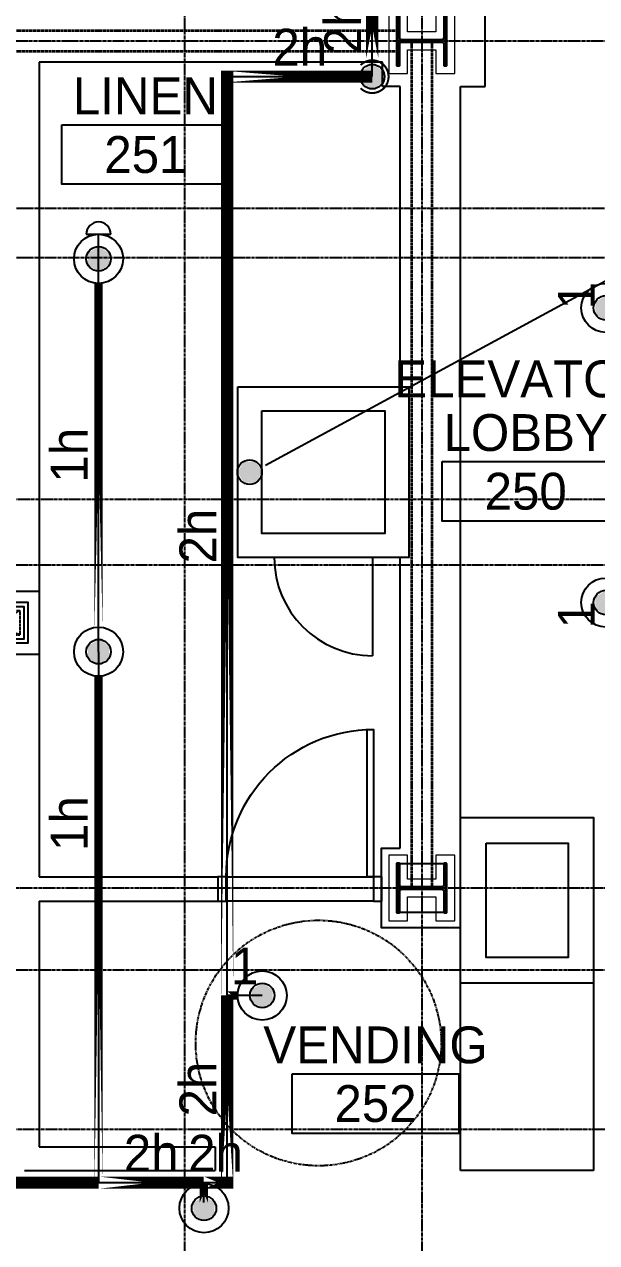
# Model space of a CAD drawing. Header units: inches. Extents: x -6955 to 13123, y -1334 to 3701.
# Drawn here: x 1523.5 to 1663.3, y 1671.9 to 1969.6 of the extents above; entities that cross this region are included whole.
import ezdxf
from ezdxf.enums import TextEntityAlignment as Align

# ---------------------------------------------------------------- set-up
doc = ezdxf.new("R2010")
doc.units = ezdxf.units.IN
doc.header["$MEASUREMENT"] = 0
for name, pattern in [('CENTER2', [1.125, 0.75, -0.125, 0.125, -0.125]), ('HIDDEN2', [0.1875, 0.125, -0.0625]), ('PHANTOM2', [1.25, 0.625, -0.125, 0.125, -0.125, 0.125, -0.125])]:
    doc.linetypes.add(name, pattern=pattern)
for name, color, linetype, lineweight in [('A-Detl-Hatch', 1, 'Continuous', 18), ('A-Detl-Wide', 2, 'Continuous', 35), ('S-Detl-Hatch', 1, 'Continuous', 18), ('S-Detl-Wide', 3, 'Continuous', 35)]:
    doc.layers.add(name, color=color, linetype=linetype, lineweight=lineweight)
for name, color, linetype in [('A-Door', 7, 'Continuous'), ('A-Door-Head', 8, 'Continuous'), ('A-Flor-ADA', 8, 'PHANTOM2'), ('A-Flor-Outline', 4, 'Continuous'), ('A-Grid(SmallScale)', 11, 'CENTER2'), ('A-HVAC', 6, 'HIDDEN2'), ('A-Tag-Rm(Scale)', 7, 'Continuous'), ('A-Wall-Full', 7, 'Continuous'), ('headdn', 7, 'Continuous'), ('PIPEBL', 4, 'Continuous'), ('pipemn', 6, 'Continuous'), ('PIPESPC', 7, 'Continuous'), ('spk-cap', 7, 'Continuous'), ('spk-pipedrop', 7, 'Continuous'), ('TIDYPIPE', 7, 'Continuous')]:
    doc.layers.add(name, color=color, linetype=linetype)
doc.styles.add('PIPE', font='PIPE.SHX')
doc.styles.add('ROMANS', font='ROMANS', dxfattribs={"height": 0.25})
doc.dimstyles.new('STANDARD$7', dxfattribs={"dimtxt": 0.09375, "dimasz": 0.125, "dimexe": 0.125, "dimexo": 0.09375, "dimgap": 0.0625, "dimtad": 1, "dimdec": 6, "dimzin": 3, "dimdsep": 46, "dimlunit": 4, "dimtxsty": 'ROMANS', "dimcen": 0.09375, "dimadec": 0, "dimazin": 0, "dimtfac": 0.09375, "dimtdec": 0, "dimtofl": 0, "dimtmove": 0, "dimatfit": 3, "dimfxl": 1, "dimfrac": 2, "dimtolj": 1, "dimtzin": 3, "dimarcsym": 0})

# ---------------------------------------------------------------- blocks, each defined once
blk = doc.blocks.new('*U19')
at = {"layer": 'A-Detl-Hatch'}
h = blk.add_hatch(dxfattribs=at)
h.set_pattern_fill('ANSI32', color=256, scale=6, style=0)
h.set_pattern_definition([(45, (0, -6.06), (-1.591, 1.591), []), (45, (1.0607, -6.06), (-1.591, 1.591), [])])
edge = h.paths.add_edge_path()
edge.add_line((6, -12.12), (6, -11.515))
edge.add_line((6, -11.515), (0.795, -11.515))
edge.add_arc((0.795, -10.915), 0.6, 180, 270, ccw=False)
edge.add_line((0.195, -10.915), (0.195, -1.205))
edge.add_arc((0.795, -1.205), 0.6, 90, 180, ccw=False)
edge.add_line((0.795, -0.605), (6, -0.605))
edge.add_line((6, -0.605), (6, 0))
edge.add_line((6, 0), (-6, 0))
edge.add_line((-6, 0), (-6, -0.605))
edge.add_line((-6, -0.605), (-0.795, -0.605))
edge.add_arc((-0.795, -1.205), 0.6, 0, 90, ccw=False)
edge.add_line((-0.195, -1.205), (-0.195, -10.915))
edge.add_arc((-0.795, -10.915), 0.6, 270, 360, ccw=False)
edge.add_line((-0.795, -11.515), (-6, -11.515))
edge.add_line((-6, -11.515), (-6, -12.12))
edge.add_line((-6, -12.12), (6, -12.12))
at = {"color": 0, "linetype": 'ByBlock'}
blk.add_lwpolyline([(6, -12.12), (6, -11.515), (0.795, -11.515, -0.4142136), (0.195, -10.915), (0.195, -1.205, -0.4142136), (0.795, -0.605), (6, -0.605), (6, 0), (-6, 0), (-6, -0.605), (-0.795, -0.605, -0.4142136), (-0.195, -1.205), (-0.195, -10.915, -0.4142136), (-0.795, -11.515), (-6, -11.515), (-6, -12.12)], format="xyb", close=True, dxfattribs=at)
blk = doc.blocks.new('W12X65')
at = {"layer": 'S-Detl-Hatch'}
blk.add_lwpolyline([(13860.59, -7310.28), (13860.59, -7305.67), (13854.79, -7305.67), (13854.79, -7298.76), (13860.59, -7298.76), (13860.59, -7294.16), (13844.59, -7294.16), (13844.59, -7298.76), (13850.4, -7298.76), (13850.4, -7305.67), (13844.59, -7305.67), (13844.59, -7310.28)], close=True, dxfattribs=at)
at = {"layer": 'A-Detl-Wide'}
blk.add_blockref('*U19', (13852.59, -7296.16), dxfattribs=at)
blk = doc.blocks.new('Single 12x6 HVAC Shaft')
at = {"layer": 'A-Flor-Outline'}
blk.add_lwpolyline([(3.75, 17.75), (11.75, 17.75), (11.75, 3.75), (3.75, 3.75)], close=True, dxfattribs=at)
at = {"layer": 'A-HVAC'}
for p, q in [((4.75, 16.75), (10.75, 4.75)), ((4.75, 4.75), (10.75, 16.75))]:
    blk.add_line(p, q, dxfattribs=at)
blk.add_lwpolyline([(4.75, 16.75), (10.75, 16.75), (10.75, 4.75), (4.75, 4.75)], close=True, dxfattribs=at)
at = {"layer": 'A-Wall-Full'}
for points in [[(0, 21.5), (15.5, 21.5), (15.5, 0), (0, 0)], [(2.75, 18.75), (12.75, 18.75), (12.75, 2.75), (2.75, 2.75)]]:
    blk.add_lwpolyline(points, close=True, dxfattribs=at)
blk = doc.blocks.new('36in door')
blk.add_lwpolyline([(-1.5, -36), (0, -36), (0, 0), (-1.5, 0)], close=True)
blk.add_arc((0, 0), 36, 180, 270)
blk = doc.blocks.new('Rm Tag')
blk.add_lwpolyline([(-0.2124, 0.0759), (0.2124, 0.0759), (0.2124, -0.0759), (-0.2124, -0.0759)], close=True)
for p in [(0, 0.2858), (0, 0.1493), (0, 0)]:
    blk.add_attdef('XXX', text='', height=0.0938).set_placement(p, align=Align.MIDDLE_CENTER)
blk = doc.blocks.new('dpend1')
for radius in [6, 3]:
    blk.add_circle((0, 0), radius)
for points in [[(0.01, 2.97), (-2.53, -1.59), (-2.62, 1.36)], [(0.01, 2.97), (-2.49, -1.59), (2.52, -1.59)], [(2.52, -1.59), (0.01, 2.97), (2.6, 1.47)], [(2.52, -1.59), (-2.53, -1.59), (0.01, -2.98)]]:
    blk.add_solid(points)
blk = doc.blocks.new('PIPESPC')
at = {"layer": 'PIPESPC', "style": 'PIPE', "width": 0.9}
blk.add_attdef('SIZE', text='', height=9, dxfattribs=at).set_placement((0, 4.02), align=Align.CENTER)
at = {"layer": 'PIPESPC', "style": 'PIPE', "flags": 1}
blk.add_attdef('SCHED', (25.3, 3.89), '', height=9, dxfattribs=at)
blk = doc.blocks.new('CAP')
blk.add_line((0, 3), (0, -3))
blk.add_arc((0, 0), 3, 270, 90)
blk = doc.blocks.new('drop')
blk.add_circle((0, 0), 3)
for points in [[(0.01, 2.97), (-2.53, -1.59), (-2.62, 1.36)], [(0.01, 2.97), (-2.49, -1.59), (2.52, -1.59)], [(2.52, -1.59), (0.01, 2.97), (2.6, 1.47)], [(2.52, -1.59), (-2.53, -1.59), (0.01, -2.98)]]:
    blk.add_solid(points)
blk = doc.blocks.new('TIDYRUN')
at = {"const_width": 0.5}
blk.add_lwpolyline([(-2.83, 2.83, -2.414214), (-2.83, -2.83, -1.737895)], format="xyb", dxfattribs=at)

msp = doc.modelspace()

# ---------------------------------------------------------------- linework, layer by layer
at = {"layer": 'A-Door'}
msp.add_line((1608.5297, 1839.3354), (1608.5297, 1815.3354), dxfattribs=at)
for points in [[(1614.5297, 1764.5773), (1626.6497, 1764.5773), (1626.6497, 1752.5773), (1614.5297, 1752.5773)], [(1570.7797, 1755.3354), (1572.7797, 1755.3354), (1572.7797, 1761.3354), (1570.7797, 1761.3354)], [(1608.7797, 1755.3354), (1610.7797, 1755.3354), (1610.7797, 1761.3354), (1608.7797, 1761.3354)]]:
    msp.add_lwpolyline(points, close=True, dxfattribs=at)
msp.add_arc((1608.5297, 1839.3354), 24, 180, 270, dxfattribs=at)
at = {"layer": 'A-Door-Head'}
msp.add_lwpolyline([(1608.7797, 1755.3354), (1572.7797, 1755.3354), (1572.7797, 1761.3354), (1608.7797, 1761.3354)], close=True, dxfattribs=at)
at = {"layer": 'A-Flor-ADA'}
msp.add_circle((1595.3427, 1720.6959), 30, dxfattribs=at)
at = {"layer": 'A-Grid(SmallScale)'}
for p, q in [((1562.5897, 3132.3201), (1562.5897, 1223.6428)), ((1620.5897, 3132.3201), (1620.5897, 1223.6428)), ((-6.4103, 1965.5773), (3801.5897, 1965.5773)), ((3801.5897, 1912.5773), (-6.4103, 1912.5773)), ((17.7045, 1853.5773), (3801.5897, 1853.5773)), ((-6.4103, 1837.5773), (3801.5897, 1837.5773)), ((19.3911, 1758.5773), (3801.5897, 1758.5773)), ((-6.4103, 1738.5773), (3801.5897, 1738.5773)), ((3799.5897, 1699.5773), (8.3999, 1699.5773))]:
    msp.add_line(p, q, dxfattribs=at)
msp.add_lwpolyline([(3801.5897, 1924.5773), (18.5272, 1924.5773), (6.4647, 1939.3898), (-40.7853, 1939.3898)], dxfattribs=at)
at = {"layer": 'A-Wall-Full'}
for p, q in [((1636.0897, 1965.5773), (1636.0897, 2148.5773)), ((1636.0897, 1954.4523), (1636.0897, 1965.5773)), ((1527.0797, 1960.3354), (1527.0797, 1761.3354)), ((1611.0297, 1960.3354), (1527.0797, 1960.3354)), ((1611.0297, 1954.4604), (1611.0297, 1960.3354)), ((1615.3397, 1954.4604), (1611.0297, 1954.4604)), ((1615.3397, 1881.0585), (1615.3397, 1954.4604)), ((1630.0897, 1954.4523), (1636.0897, 1954.4523)), ((1630.0897, 1775.8061), (1630.0897, 1954.4523)), ((1615.3397, 1768.3273), (1615.3397, 1839.3354)), ((1527.0797, 1761.3354), (1570.7797, 1761.3354)), ((1570.7797, 1761.3354), (1570.7797, 1755.3354)), ((1610.7797, 1761.3354), (1610.7797, 1761.3354)), ((1610.7797, 1761.3354), (1610.7797, 1755.3354)), ((1527.0797, 1755.3354), (1570.7797, 1755.3354)), ((1527.0797, 1755.3354), (1570.7797, 1755.3354)), ((1527.0797, 1755.3354), (1527.0797, 1695.3354)), ((1610.7797, 1755.3354), (1610.7797, 1755.3354)), ((1630.0897, 1689.5854), (1630.0897, 1735.3061)), ((1662.5897, 1735.3061), (1662.5897, 1689.5854)), ((1527.0797, 1695.3354), (1570.0897, 1695.3354)), ((1570.0897, 1695.3354), (1570.0897, 1689.5854)), ((1662.5897, 1689.5854), (1630.0897, 1689.5854))]:
    msp.add_line(p, q, dxfattribs=at)
for points in [[(1575.6547, 1881.0585), (1617.4047, 1881.0585), (1617.4047, 1839.3354), (1575.6547, 1839.3354)], [(1581.5297, 1875.1835), (1611.5297, 1875.1835), (1611.5297, 1845.2104), (1581.5297, 1845.2104)], [(1630.0897, 1775.8061), (1662.5897, 1775.8061), (1662.5897, 1735.3061), (1630.0897, 1735.3061)], [(1636.3397, 1769.5561), (1656.3397, 1769.5561), (1656.3397, 1741.5561), (1636.3397, 1741.5561)]]:
    msp.add_lwpolyline(points, close=True, dxfattribs=at)
for points in [[(1610.7797, 1761.3354), (1610.7797, 1768.3273), (1615.3397, 1768.3273)], [(1630.0897, 1748.8273), (1610.7797, 1748.8273), (1610.7797, 1755.3354)], [(1523.4547, 1689.5854), (1570.0897, 1689.5854)]]:
    msp.add_lwpolyline(points, dxfattribs=at)
at = {"layer": 'PIPEBL'}
for p, q in [((1541.5897, 1912.3201), (1541.5897, 1918.3201)), ((1541.5897, 1816.3201), (1541.5897, 1912.3201)), ((1541.5897, 1816.3201), (1541.5897, 1686.5773)), ((1581.5897, 1732.3201), (1573.0566, 1732.3201)), ((1567.3242, 1681.7185), (1567.3242, 1686.5773))]:
    msp.add_line(p, q, dxfattribs=at)
at = {"layer": 'pipemn'}
for p, q in [((1608.48, 1956.8295), (1608.48, 1981.1835)), ((1573.0566, 1956.8295), (1608.48, 1956.8295)), ((1573.0566, 1732.3201), (1573.0566, 1956.8295)), ((1573.0566, 1686.5773), (1573.0566, 1732.3201)), ((1441.5897, 1686.5773), (1541.5897, 1686.5773)), ((1541.5897, 1686.5773), (1567.3242, 1686.5773)), ((1567.3242, 1686.5773), (1573.0566, 1686.5773))]:
    msp.add_line(p, q, dxfattribs=at)
at = {"layer": 'S-Detl-Wide', "linetype": 'HIDDEN2'}
for p, q in [((1366.6497, 1968.0773), (1614.5297, 1968.0773)), ((1618.0897, 1965.3823), (1618.0897, 1758.7723)), ((1623.0897, 1965.3823), (1623.0897, 1758.7723)), ((1366.6497, 1963.0773), (1614.5297, 1963.0773))]:
    msp.add_line(p, q, dxfattribs=at)
at = {"layer": 'TIDYPIPE', "color": 7}
for points, const_width in [([(1608.48, 1961.3295), (1608.48, 1976.6835)], 3), ([(1573.0566, 1732.3201), (1573.0566, 1958.3295)], 3), ([(1571.5566, 1956.8295), (1608.48, 1956.8295)], 3), ([(1541.5897, 1822.3201), (1541.5897, 1906.3201)], 2), ([(1541.5897, 1686.5773), (1541.5897, 1810.3201)], 2), ([(1573.0566, 1685.0773), (1573.0566, 1732.3201)], 3), ([(1573.0566, 1732.3201), (1575.5897, 1732.3201)], 2), ([(1441.5897, 1686.5773), (1541.5897, 1686.5773)], 3), ([(1541.5897, 1686.5773), (1567.3242, 1686.5773)], 3), ([(1567.3242, 1686.5773), (1574.5566, 1686.5773)], 3), ([(1567.3242, 1681.7185), (1567.3242, 1686.5773)], 2)]:
    msp.add_lwpolyline(points, close=True, dxfattribs=dict(at, const_width=const_width))

# ---------------------------------------------------------------- block references
at = {"rotation": 90}
for name, p in [('W12X65', (-5681.6281, -11887.0174)), ('Single 12x6 HVAC Shaft', (1527.0797, 1815.6379)), ('W12X65', (-5681.6281, -12094.0174))]:
    msp.add_blockref(name, p, dxfattribs=at)
at = {"layer": 'A-Door', "extrusion": (0, 0, -1), "zscale": -1, "rotation": 180}
msp.add_blockref('36in door', (-1608.7797, 1761.3354), dxfattribs=at)
at = {"layer": 'A-Tag-Rm(Scale)'}
ref = msp.add_blockref('Rm Tag', (1553.0358, 1937.8087), dxfattribs=dict(at, xscale=96, yscale=96, zscale=96))
ref.add_attrib('XXX', 'LINEN', dxfattribs={"layer": '0', "height": 9}).set_placement((1553.0358, 1952.1397), align=Align.MIDDLE_CENTER)
ref.add_attrib('XXX', '251', dxfattribs={"layer": '0', "height": 9}).set_placement((1553.0358, 1937.8087), align=Align.MIDDLE_CENTER)
ref = msp.add_blockref('Rm Tag', (1645.997, 1855.5321), dxfattribs=dict(at, xscale=96, yscale=96, zscale=96))
ref.add_attrib('XXX', 'ELEVATOR', dxfattribs={"layer": '0', "height": 9}).set_placement((1645.997, 1882.9733), align=Align.MIDDLE_CENTER)
ref.add_attrib('XXX', 'LOBBY', dxfattribs={"layer": '0', "height": 9}).set_placement((1645.997, 1869.8631), align=Align.MIDDLE_CENTER)
ref.add_attrib('XXX', '250', dxfattribs={"layer": '0', "height": 9}).set_placement((1645.997, 1855.5321), align=Align.MIDDLE_CENTER)
ref = msp.add_blockref('Rm Tag', (1609.2887, 1705.9116), dxfattribs=dict(at, xscale=96, yscale=96, zscale=96))
ref.add_attrib('XXX', 'VENDING', dxfattribs={"layer": '0', "height": 9}).set_placement((1609.2887, 1720.2425), align=Align.MIDDLE_CENTER)
ref.add_attrib('XXX', '252', dxfattribs={"layer": '0', "height": 9}).set_placement((1609.2887, 1705.9116), align=Align.MIDDLE_CENTER)
at = {"layer": 'headdn'}
for p in [(1541.5897, 1912.3201), (1665.5897, 1900.3201), (1665.5897, 1828.3201), (1541.5897, 1816.3201), (1581.5897, 1732.3201), (1567.3642, 1680.3201)]:
    msp.add_blockref('dpend1', p, dxfattribs=at)
at = {"layer": 'PIPESPC'}
ref = msp.add_blockref('PIPESPC', (1608.48, 1969.0065), dxfattribs=dict(at, rotation=90))
ref.add_attrib('SIZE', '2h', dxfattribs={"color": 0, "height": 9, "rotation": 90, "style": 'PIPE'}).set_placement((1608.48, 1969.0065), align=Align.BOTTOM_CENTER)
ref = msp.add_blockref('PIPESPC', (1590.7683, 1956.8295), dxfattribs=at)
ref.add_attrib('SIZE', '2h', dxfattribs={"color": 0, "height": 9, "style": 'PIPE'}).set_placement((1590.7683, 1956.8295), align=Align.BOTTOM_CENTER)
ref = msp.add_blockref('PIPESPC', (1665.5897, 1903.3201), dxfattribs=dict(at, rotation=90))
ref.add_attrib('SIZE', '1', dxfattribs={"color": 0, "height": 9, "rotation": 90, "style": 'PIPE'}).set_placement((1665.5897, 1903.3201), align=Align.BOTTOM_CENTER)
ref = msp.add_blockref('PIPESPC', (1541.5897, 1864.3201), dxfattribs=dict(at, rotation=90))
ref.add_attrib('SIZE', '1h', dxfattribs={"color": 0, "height": 9, "rotation": 90, "style": 'PIPE'}).set_placement((1541.5897, 1864.3201), align=Align.BOTTOM_CENTER)
ref = msp.add_blockref('PIPESPC', (1573.0566, 1844.5748), dxfattribs=dict(at, rotation=90))
ref.add_attrib('SIZE', '2h', dxfattribs={"color": 0, "height": 9, "rotation": 90, "style": 'PIPE'}).set_placement((1573.0566, 1844.5748), align=Align.BOTTOM_CENTER)
ref = msp.add_blockref('PIPESPC', (1665.5897, 1825.3201), dxfattribs=dict(at, rotation=90))
ref.add_attrib('SIZE', '1', dxfattribs={"color": 0, "height": 9, "rotation": 90, "style": 'PIPE'}).set_placement((1665.5897, 1825.3201), align=Align.BOTTOM_CENTER)
ref = msp.add_blockref('PIPESPC', (1541.5897, 1774.3201), dxfattribs=dict(at, rotation=90))
ref.add_attrib('SIZE', '1h', dxfattribs={"color": 0, "height": 9, "rotation": 90, "style": 'PIPE'}).set_placement((1541.5897, 1774.3201), align=Align.BOTTOM_CENTER)
ref = msp.add_blockref('PIPESPC', (1577.3231, 1732.3201), dxfattribs=at)
ref.add_attrib('SIZE', '1', dxfattribs={"color": 0, "height": 9, "style": 'PIPE'}).set_placement((1577.3231, 1732.3201), align=Align.BOTTOM_CENTER)
ref = msp.add_blockref('PIPESPC', (1573.0566, 1709.4487), dxfattribs=dict(at, rotation=90))
ref.add_attrib('SIZE', '2h', dxfattribs={"color": 0, "height": 9, "rotation": 90, "style": 'PIPE'}).set_placement((1573.0566, 1709.4487), align=Align.BOTTOM_CENTER)
ref = msp.add_blockref('PIPESPC', (1554.4569, 1686.5773), dxfattribs=at)
ref.add_attrib('SIZE', '2h', dxfattribs={"color": 0, "height": 9, "style": 'PIPE'}).set_placement((1554.4569, 1686.5773), align=Align.BOTTOM_CENTER)
ref = msp.add_blockref('PIPESPC', (1570.1904, 1686.5773), dxfattribs=at)
ref.add_attrib('SIZE', '2h', dxfattribs={"color": 0, "height": 9, "style": 'PIPE'}).set_placement((1570.1904, 1686.5773), align=Align.BOTTOM_CENTER)
at = {"layer": 'spk-cap', "rotation": 90.00000000002773}
msp.add_blockref('CAP', (1541.5897, 1918.3201), dxfattribs=at)
at = {"layer": 'spk-pipedrop'}
msp.add_blockref('drop', (1608.48, 1956.8295), dxfattribs=at)
at = {"layer": 'spk-pipedrop', "rotation": 90.00000000002746}
msp.add_blockref('drop', (1578.5235, 1860.197), dxfattribs=at)
at = {"layer": 'TIDYPIPE'}
msp.add_blockref('TIDYRUN', (1608.48, 1956.8295), dxfattribs=at)

# ---------------------------------------------------------------- leaders
at = {"layer": 'PIPESPC'}
msp.add_leader([(1582.412, 1861.8818), (2022.5429, 2100.7394), (2028.5143, 2100.7394)], dimstyle='STANDARD$7', dxfattribs=at)

doc.saveas('drawing.dxf')
